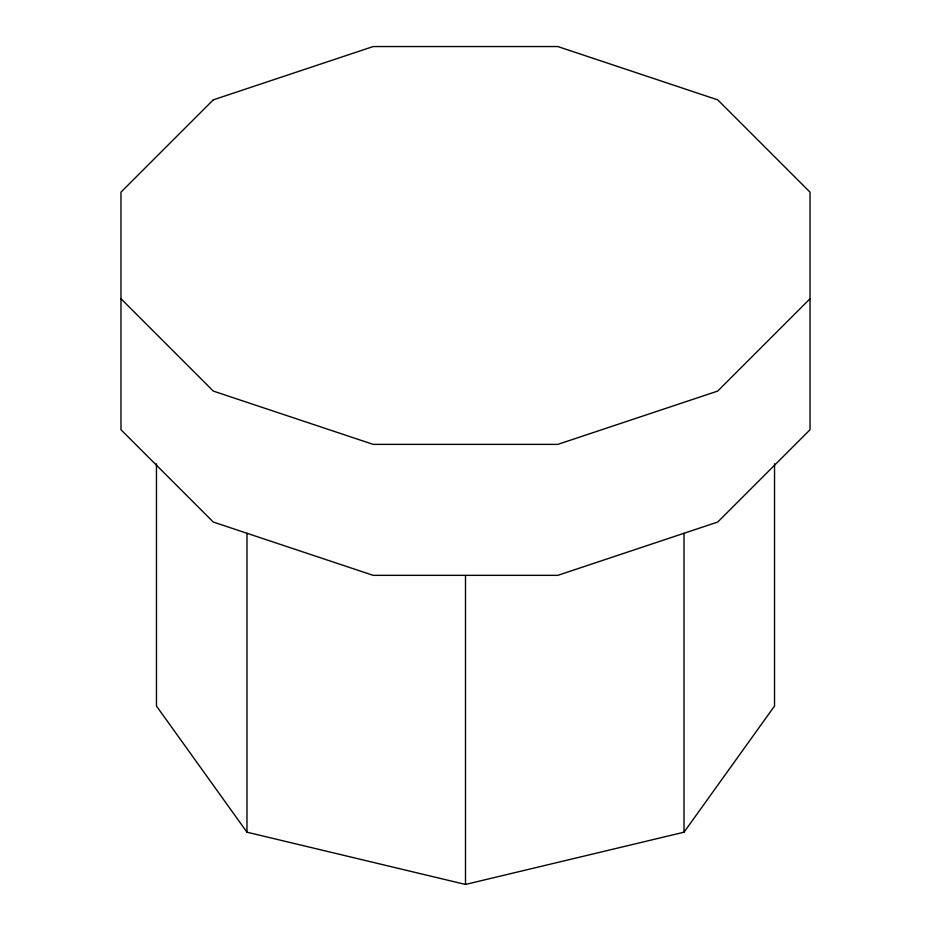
<?xml version="1.0" encoding="UTF-8"?>
<svg xmlns="http://www.w3.org/2000/svg" width="931" height="931" viewBox="0 0 931 931"><rect width="100%" height="100%" fill="white"/><g stroke="black" fill="none" stroke-linecap="round" stroke-linejoin="round"><path stroke-width="1.4" d="M156.466 463.766L156.466 706.035L246.983 832.198L465.5 884.45L684.017 832.198L774.534 706.035L774.534 463.766M810.028 298.758L717.708 391.078L557.82 444.378L373.18 444.378L213.292 391.078L120.972 298.758M684.017 533.347L684.017 832.198M465.5 575.451L465.5 884.45M246.983 533.347L246.983 832.198M213.292 99.85L120.972 192.158L120.972 429.726L213.292 522.047L373.18 575.346L557.82 575.346L717.708 522.047L810.028 429.726L810.028 192.158L717.708 99.85L557.82 46.55L373.18 46.55L213.292 99.85"/></g></svg>
